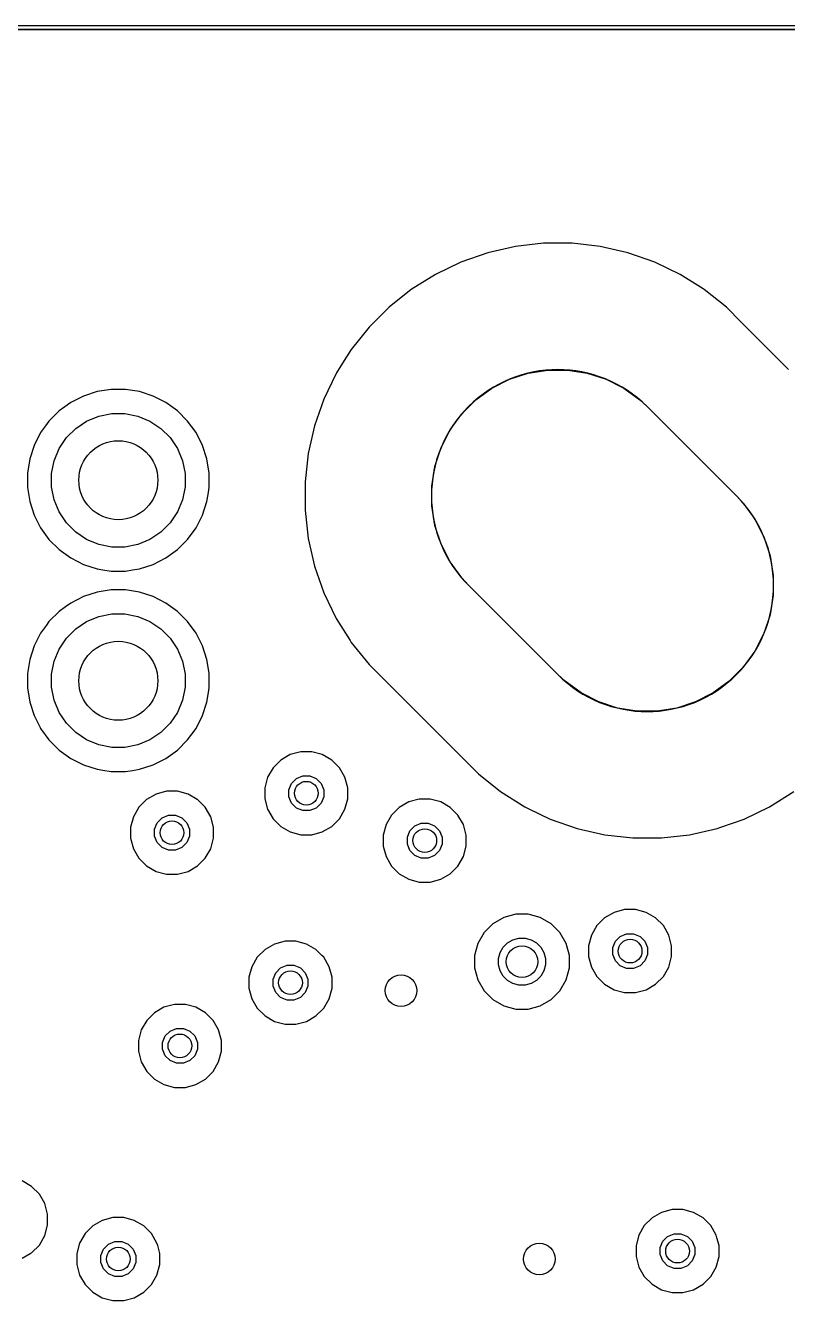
# Model space of a CAD drawing. Extents: x 89 to 178, y -115 to -57.
# Drawn here: x 104.45 to 114.09, y -73.13 to -56.97 of the extents above; entities that cross this region are included whole.
import ezdxf

# ---------------------------------------------------------------- set-up
doc = ezdxf.new("R2010")
doc.units = 0
doc.layers.add('BLACK', color=7, linetype='CONTINUOUS')

msp = doc.modelspace()

# ---------------------------------------------------------------- linework, layer by layer
at = {"layer": 'BLACK', "linetype": 'CONTINUOUS'}
for p, q in [((97.5, -56.975), (169.5, -56.975)), ((169.47582, -57.025), (97.524182, -57.025)), ((97.6245, -57.0255), (137.901, -57.0255)), ((111.004577, -59.733815), (110.647368, -59.774062)), ((111.004579, -59.733815), (111.004577, -59.733815)), ((111.364051, -59.733815), (111.004579, -59.733815)), ((111.364052, -59.733815), (111.364051, -59.733815)), ((111.721261, -59.774062), (111.364052, -59.733815)), ((110.296905, -59.854053), (109.957609, -59.972777)), ((110.647368, -59.774062), (110.296905, -59.854053)), ((112.071724, -59.854053), (111.721261, -59.774062)), ((112.41102, -59.972777), (112.071724, -59.854053)), ((109.957609, -59.972777), (109.63374, -60.128745)), ((112.411024, -59.972779), (112.41102, -59.972777)), ((112.734897, -60.128749), (112.411024, -59.972779)), ((109.633735, -60.128748), (109.329355, -60.320002)), ((109.63374, -60.128745), (109.633735, -60.128748)), ((113.023854, -60.310313), (112.734897, -60.128749)), ((109.329352, -60.320004), (109.048322, -60.544117)), ((109.329355, -60.320002), (109.329352, -60.320004)), ((113.039274, -60.320002), (113.023854, -60.310313)), ((113.039277, -60.320004), (113.039274, -60.320002)), ((113.320307, -60.544117), (113.039277, -60.320004)), ((109.048322, -60.544117), (108.794117, -60.798322)), ((113.320313, -60.544123), (113.320307, -60.544117)), ((113.320318, -60.544127), (113.320313, -60.544123)), ((113.507008, -60.730817), (113.320318, -60.544127)), ((108.794117, -60.798322), (108.570004, -61.079352)), ((114.107008, -61.330817), (113.507008, -60.730817)), ((108.570002, -61.079355), (108.481312, -61.220505)), ((108.570004, -61.079352), (108.570002, -61.079355)), ((108.481312, -61.220505), (108.384237, -61.375)), ((110.810803, -61.378523), (111.05878, -61.339247)), ((110.810803, -61.378523), (111.05878, -61.339247)), ((111.05878, -61.339247), (111.30985, -61.339247)), ((111.05878, -61.339247), (111.30985, -61.339247)), ((111.30985, -61.339247), (111.557827, -61.378523)), ((111.30985, -61.339247), (111.557827, -61.378523)), ((108.378745, -61.38374), (108.222777, -61.707609)), ((108.378748, -61.383735), (108.378745, -61.38374)), ((108.384237, -61.375), (108.378748, -61.383735)), ((110.348318, -61.57009), (110.572021, -61.456108)), ((110.348318, -61.57009), (110.572021, -61.456108)), ((110.572021, -61.456108), (110.810803, -61.378523)), ((110.572021, -61.456108), (110.810803, -61.378523)), ((111.557827, -61.378523), (111.796609, -61.456108)), ((111.557827, -61.378523), (111.796609, -61.456108)), ((111.796609, -61.456108), (112.020312, -61.57009)), ((111.796609, -61.456108), (112.020312, -61.57009)), ((105.178362, -61.668788), (105.017008, -61.751002)), ((105.350593, -61.612828), (105.178362, -61.668788)), ((105.529451, -61.5845), (105.350593, -61.612828)), ((105.529454, -61.5845), (105.529451, -61.5845)), ((105.710546, -61.5845), (105.529454, -61.5845)), ((105.710549, -61.5845), (105.710546, -61.5845)), ((105.889406, -61.612828), (105.710549, -61.5845)), ((106.061637, -61.668788), (105.889406, -61.612828)), ((106.222991, -61.751002), (106.061637, -61.668788)), ((110.145198, -61.717665), (110.348318, -61.57009)), ((110.145198, -61.717665), (110.348318, -61.57009)), ((112.020312, -61.57009), (112.223432, -61.717665)), ((112.020312, -61.57009), (112.223432, -61.717665)), ((104.943752, -61.804225), (104.870499, -61.857447)), ((105.017008, -61.751002), (104.943752, -61.804225)), ((106.222993, -61.751003), (106.222991, -61.751002)), ((106.222994, -61.751004), (106.222993, -61.751003)), ((106.369501, -61.857447), (106.222994, -61.751004)), ((108.222777, -61.707609), (108.104053, -62.046905)), ((109.967665, -61.895198), (110.145198, -61.717665)), ((109.967665, -61.895198), (110.145198, -61.717665)), ((112.223432, -61.717665), (112.315686, -61.802944)), ((112.223432, -61.717665), (112.315686, -61.802944)), ((112.315686, -61.802944), (113.447056, -62.934314)), ((112.315686, -61.802944), (113.447056, -62.934314)), ((104.742447, -61.985499), (104.697833, -62.046905)), ((104.870499, -61.857447), (104.742447, -61.985499)), ((105.080766, -62.077941), (105.219313, -61.985367)), ((105.219313, -61.985367), (105.373258, -61.921601)), ((105.373258, -61.921601), (105.536685, -61.889093)), ((105.536685, -61.889093), (105.703315, -61.889093)), ((105.703315, -61.889093), (105.866742, -61.921601)), ((105.866742, -61.921601), (106.020687, -61.985367)), ((106.020687, -61.985367), (106.159234, -62.077941)), ((106.497553, -61.985499), (106.369501, -61.857447)), ((106.603996, -62.132006), (106.497553, -61.985499)), ((109.82009, -62.098318), (109.967665, -61.895198)), ((109.82009, -62.098318), (109.967665, -61.895198)), ((104.636002, -62.132008), (104.553788, -62.293362)), ((104.697833, -62.046905), (104.636002, -62.132008)), ((104.962941, -62.195766), (105.080766, -62.077941)), ((106.159234, -62.077941), (106.277059, -62.195766)), ((106.686211, -62.293361), (106.603996, -62.132006)), ((108.104053, -62.046905), (108.024062, -62.397368)), ((109.706108, -62.322021), (109.82009, -62.098318)), ((109.706108, -62.322021), (109.82009, -62.098318)), ((104.553788, -62.293362), (104.497828, -62.465593)), ((104.806601, -62.488258), (104.870367, -62.334313)), ((104.870367, -62.334313), (104.962941, -62.195766)), ((106.277059, -62.195766), (106.369633, -62.334313)), ((106.369633, -62.334313), (106.433399, -62.488258)), ((106.742171, -62.465591), (106.686211, -62.293361)), ((109.628523, -62.560803), (109.706108, -62.322021)), ((109.628523, -62.560803), (109.706108, -62.322021)), ((104.497828, -62.465593), (104.4695, -62.64445)), ((104.774093, -62.651685), (104.806601, -62.488258)), ((106.433399, -62.488258), (106.465907, -62.651685)), ((106.742171, -62.465593), (106.742171, -62.465591)), ((106.7705, -62.64445), (106.742171, -62.465593)), ((108.024062, -62.397368), (107.983815, -62.754577)), ((104.4695, -62.64445), (104.4695, -62.825549)), ((104.774093, -62.818315), (104.774093, -62.651685)), ((106.465907, -62.651685), (106.465907, -62.818315)), ((106.7705, -62.754577), (106.7705, -62.64445)), ((109.589247, -62.80878), (109.628523, -62.560803)), ((109.589247, -62.80878), (109.628523, -62.560803)), ((104.806601, -62.981742), (104.774093, -62.818315)), ((106.465907, -62.818315), (106.433399, -62.981742)), ((106.7705, -62.825549), (106.7705, -62.754577)), ((107.983815, -62.754577), (107.983815, -63.114052)), ((109.589247, -63.05985), (109.589247, -62.80878)), ((109.589247, -63.05985), (109.589247, -62.80878)), ((104.4695, -62.825549), (104.497828, -63.004406)), ((104.870367, -63.135687), (104.806601, -62.981742)), ((106.433399, -62.981742), (106.369633, -63.135687)), ((106.742171, -63.004409), (106.756335, -62.914977)), ((106.756335, -62.914977), (106.7705, -62.825549)), ((113.447056, -62.934314), (113.532335, -63.026568)), ((113.447056, -62.934314), (113.532335, -63.026568)), ((104.497828, -63.004406), (104.553788, -63.176637)), ((104.962941, -63.274234), (104.870367, -63.135687)), ((106.369633, -63.135687), (106.277059, -63.274234)), ((106.686211, -63.176639), (106.742171, -63.004409)), ((107.983815, -63.114052), (108.024062, -63.471261)), ((109.628523, -63.307827), (109.589247, -63.05985)), ((109.628523, -63.307827), (109.589247, -63.05985)), ((113.532335, -63.026568), (113.67991, -63.229688)), ((113.532335, -63.026568), (113.67991, -63.229688)), ((104.553788, -63.176637), (104.626812, -63.319955)), ((105.080766, -63.392059), (104.962941, -63.274234)), ((106.277059, -63.274234), (106.159234, -63.392059)), ((106.603996, -63.337994), (106.686211, -63.176639)), ((109.706108, -63.546609), (109.628523, -63.307827)), ((109.706108, -63.546609), (109.628523, -63.307827)), ((113.67991, -63.229688), (113.793892, -63.453391)), ((113.67991, -63.229688), (113.793892, -63.453391)), ((104.626812, -63.319955), (104.636004, -63.337994)), ((104.636004, -63.337994), (104.742447, -63.484501)), ((105.219313, -63.484633), (105.080766, -63.392059)), ((106.159234, -63.392059), (106.020687, -63.484633)), ((106.497553, -63.484501), (106.603996, -63.337994)), ((108.024062, -63.471261), (108.104053, -63.821724)), ((113.793892, -63.453391), (113.871477, -63.692173)), ((113.793892, -63.453391), (113.871477, -63.692173)), ((104.742447, -63.484501), (104.870499, -63.612553)), ((104.870499, -63.612553), (105.017006, -63.718996)), ((105.373258, -63.548399), (105.219313, -63.484633)), ((105.536685, -63.580907), (105.373258, -63.548399)), ((105.703315, -63.580907), (105.536685, -63.580907)), ((105.866742, -63.548399), (105.703315, -63.580907)), ((106.020687, -63.484633), (105.866742, -63.548399)), ((106.222994, -63.718996), (106.369501, -63.612553)), ((106.369501, -63.612553), (106.497553, -63.484501)), ((109.82009, -63.770312), (109.706108, -63.546609)), ((109.82009, -63.770312), (109.706108, -63.546609)), ((105.017006, -63.718996), (105.178361, -63.801211)), ((106.061639, -63.801211), (106.222994, -63.718996)), ((109.967665, -63.973432), (109.82009, -63.770312)), ((109.967665, -63.973432), (109.82009, -63.770312)), ((113.871477, -63.692173), (113.910753, -63.94015)), ((113.871477, -63.692173), (113.910753, -63.94015)), ((105.178361, -63.801211), (105.350591, -63.857171)), ((105.350591, -63.857171), (105.422136, -63.868502)), ((105.422136, -63.868502), (105.529451, -63.8855)), ((105.529451, -63.8855), (105.529454, -63.8855)), ((105.529454, -63.8855), (105.710549, -63.8855)), ((105.710549, -63.8855), (105.799977, -63.871335)), ((105.799977, -63.871335), (105.889409, -63.857171)), ((105.889409, -63.857171), (106.061639, -63.801211)), ((108.104053, -63.821724), (108.222777, -64.16102)), ((113.910753, -63.94015), (113.910753, -64.19122)), ((113.910753, -63.94015), (113.910753, -64.19122)), ((110.052944, -64.065686), (109.967665, -63.973432)), ((110.052944, -64.065686), (109.967665, -63.973432)), ((111.184314, -65.197056), (110.052944, -64.065686)), ((111.184314, -65.197056), (110.052944, -64.065686)), ((105.178362, -64.208788), (105.017008, -64.291002)), ((105.350593, -64.152828), (105.178362, -64.208788)), ((105.529451, -64.1245), (105.350593, -64.152828)), ((105.529454, -64.1245), (105.529451, -64.1245)), ((105.710546, -64.1245), (105.529454, -64.1245)), ((105.710549, -64.1245), (105.710546, -64.1245)), ((105.889406, -64.152828), (105.710549, -64.1245)), ((106.061637, -64.208788), (105.889406, -64.152828)), ((106.222991, -64.291002), (106.061637, -64.208788)), ((108.222777, -64.16102), (108.328295, -64.38013)), ((113.910753, -64.19122), (113.871477, -64.439197)), ((113.910753, -64.19122), (113.871477, -64.439197)), ((104.870499, -64.397447), (104.742447, -64.525499)), ((104.950763, -64.339132), (104.870499, -64.397447)), ((105.017008, -64.291002), (104.950763, -64.339132)), ((105.373258, -64.461601), (105.536685, -64.429093)), ((105.536685, -64.429093), (105.703315, -64.429093)), ((105.703315, -64.429093), (105.866742, -64.461601)), ((106.222993, -64.291003), (106.222991, -64.291002)), ((106.222994, -64.291004), (106.222993, -64.291003)), ((106.369501, -64.397447), (106.222994, -64.291004)), ((106.497553, -64.525499), (106.369501, -64.397447)), ((108.328295, -64.38013), (108.378749, -64.484897)), ((113.871477, -64.439197), (113.793892, -64.677979)), ((113.871477, -64.439197), (113.793892, -64.677979)), ((104.710709, -64.569183), (104.636002, -64.672008)), ((104.742447, -64.525499), (104.710709, -64.569183)), ((105.080766, -64.617941), (105.219313, -64.525367)), ((105.219313, -64.525367), (105.373258, -64.461601)), ((105.866742, -64.461601), (106.020687, -64.525367)), ((106.020687, -64.525367), (106.159234, -64.617941)), ((106.603996, -64.672006), (106.497553, -64.525499)), ((108.378749, -64.484897), (108.555596, -64.766347)), ((104.636002, -64.672008), (104.553788, -64.833362)), ((104.870367, -64.874313), (104.962941, -64.735766)), ((104.962941, -64.735766), (105.080766, -64.617941)), ((106.159234, -64.617941), (106.277059, -64.735766)), ((106.277059, -64.735766), (106.369633, -64.874313)), ((106.686211, -64.833361), (106.603996, -64.672006)), ((113.793892, -64.677979), (113.67991, -64.901683)), ((113.793892, -64.677979), (113.67991, -64.901683)), ((104.553788, -64.833362), (104.497828, -65.005593)), ((104.806601, -65.028258), (104.870367, -64.874313)), ((106.369633, -64.874313), (106.433399, -65.028258)), ((106.742171, -65.005591), (106.686211, -64.833361)), ((108.555596, -64.766347), (108.570002, -64.789274)), ((108.570002, -64.789274), (108.570004, -64.789277)), ((108.570004, -64.789277), (108.794117, -65.070307)), ((113.67991, -64.901683), (113.532335, -65.104802)), ((113.67991, -64.901683), (113.532335, -65.104802)), ((104.497828, -65.005593), (104.4695, -65.18445)), ((104.774093, -65.191685), (104.806601, -65.028258)), ((106.433399, -65.028258), (106.465907, -65.191685)), ((106.749711, -65.053199), (106.742171, -65.005591)), ((106.7705, -65.18445), (106.749711, -65.053199)), ((108.794117, -65.070307), (108.794123, -65.070313)), ((108.794123, -65.070313), (108.794127, -65.070318)), ((108.794127, -65.070318), (110.179682, -66.455873)), ((104.4695, -65.18445), (104.4695, -65.365549)), ((104.774093, -65.358315), (104.774093, -65.191685)), ((106.465907, -65.191685), (106.465907, -65.358315)), ((106.7705, -65.365549), (106.7705, -65.18445)), ((111.276568, -65.282335), (111.184314, -65.197056)), ((111.276568, -65.282335), (111.184314, -65.197056)), ((113.532335, -65.104802), (113.354802, -65.282335)), ((113.532335, -65.104802), (113.354802, -65.282335)), ((104.4695, -65.365549), (104.497828, -65.544406)), ((104.806601, -65.521742), (104.774093, -65.358315)), ((106.465907, -65.358315), (106.433399, -65.521742)), ((106.761453, -65.422665), (106.7705, -65.365549)), ((111.479688, -65.42991), (111.276568, -65.282335)), ((111.479688, -65.42991), (111.276568, -65.282335)), ((113.354802, -65.282335), (113.151683, -65.42991)), ((113.354802, -65.282335), (113.151683, -65.42991)), ((104.497828, -65.544406), (104.553788, -65.716637)), ((104.870367, -65.675687), (104.806601, -65.521742)), ((106.433399, -65.521742), (106.369633, -65.675687)), ((106.686211, -65.716639), (106.742171, -65.544409)), ((106.742171, -65.544409), (106.761453, -65.422665)), ((111.703391, -65.543892), (111.479688, -65.42991)), ((111.703391, -65.543892), (111.479688, -65.42991)), ((111.942173, -65.621477), (111.703391, -65.543892)), ((111.942173, -65.621477), (111.703391, -65.543892)), ((112.927979, -65.543892), (112.689197, -65.621477)), ((112.927979, -65.543892), (112.689197, -65.621477)), ((113.151683, -65.42991), (112.927979, -65.543892)), ((113.151683, -65.42991), (112.927979, -65.543892)), ((104.553788, -65.716637), (104.631514, -65.869183)), ((104.962941, -65.814234), (104.870367, -65.675687)), ((106.369633, -65.675687), (106.277059, -65.814234)), ((106.603996, -65.877994), (106.686211, -65.716639)), ((112.19015, -65.660753), (111.942173, -65.621477)), ((112.19015, -65.660753), (111.942173, -65.621477)), ((112.44122, -65.660753), (112.19015, -65.660753)), ((112.44122, -65.660753), (112.19015, -65.660753)), ((112.689197, -65.621477), (112.44122, -65.660753)), ((112.689197, -65.621477), (112.44122, -65.660753)), ((104.631514, -65.869183), (104.636004, -65.877994)), ((104.636004, -65.877994), (104.742447, -66.024501)), ((105.080766, -65.932059), (104.962941, -65.814234)), ((106.277059, -65.814234), (106.159234, -65.932059)), ((106.497553, -66.024501), (106.603996, -65.877994)), ((104.742447, -66.024501), (104.870499, -66.152553)), ((105.219313, -66.024633), (105.080766, -65.932059)), ((105.373258, -66.088399), (105.219313, -66.024633)), ((106.020687, -66.024633), (105.866742, -66.088399)), ((106.159234, -65.932059), (106.020687, -66.024633)), ((106.369501, -66.152553), (106.497553, -66.024501)), ((104.870499, -66.152553), (105.017006, -66.258996)), ((105.536685, -66.120907), (105.373258, -66.088399)), ((105.703315, -66.120907), (105.536685, -66.120907)), ((105.866742, -66.088399), (105.703315, -66.120907)), ((106.222994, -66.258996), (106.369501, -66.152553)), ((107.797164, -66.210306), (107.677335, -66.279489)), ((107.930817, -66.174494), (107.797164, -66.210306)), ((108.069183, -66.174494), (107.930817, -66.174494)), ((108.202836, -66.210306), (108.069183, -66.174494)), ((108.322665, -66.279489), (108.202836, -66.210306)), ((105.017006, -66.258996), (105.178361, -66.341211)), ((105.178361, -66.341211), (105.350591, -66.397171)), ((105.889409, -66.397171), (106.061639, -66.341211)), ((106.061639, -66.341211), (106.222994, -66.258996)), ((107.579495, -66.377329), (107.510312, -66.497158)), ((107.677335, -66.279489), (107.579495, -66.377329)), ((108.420505, -66.377329), (108.322665, -66.279489)), ((108.489688, -66.497158), (108.420505, -66.377329)), ((105.350591, -66.397171), (105.422136, -66.408502)), ((105.422136, -66.408502), (105.529451, -66.4255)), ((105.529451, -66.4255), (105.529454, -66.4255)), ((105.529454, -66.4255), (105.710549, -66.4255)), ((105.710549, -66.4255), (105.799977, -66.411335)), ((105.799977, -66.411335), (105.889409, -66.397171)), ((107.510312, -66.497158), (107.4745, -66.630811)), ((107.812919, -66.574991), (107.874997, -66.512913)), ((107.874997, -66.512913), (107.956105, -66.479317)), ((107.956105, -66.479317), (108.043895, -66.479317)), ((108.043895, -66.479317), (108.125003, -66.512913)), ((108.125003, -66.512913), (108.187081, -66.574991)), ((108.5255, -66.630811), (108.489688, -66.497158)), ((110.179682, -66.455873), (110.179686, -66.455876)), ((110.179686, -66.455876), (110.179692, -66.455882)), ((110.179692, -66.455882), (110.460722, -66.679995)), ((106.230817, -66.6745), (106.097164, -66.710312)), ((106.369183, -66.6745), (106.230817, -66.6745)), ((106.502836, -66.710312), (106.369183, -66.6745)), ((107.4745, -66.630811), (107.4745, -66.769177)), ((107.779323, -66.656099), (107.812919, -66.574991)), ((107.779323, -66.743889), (107.779323, -66.656099)), ((108.187081, -66.574991), (108.220677, -66.656099)), ((108.220677, -66.656099), (108.220677, -66.743889)), ((108.5255, -66.769177), (108.5255, -66.630811)), ((110.460722, -66.679995), (110.460726, -66.679997)), ((110.460726, -66.679997), (110.460729, -66.68)), ((110.460729, -66.68), (110.765103, -66.871252)), ((113.866267, -66.871252), (114.170641, -66.68)), ((105.977335, -66.779495), (105.879495, -66.877335)), ((106.097164, -66.710312), (105.977335, -66.779495)), ((106.502837, -66.710312), (106.502836, -66.710312)), ((106.502838, -66.710313), (106.502837, -66.710312)), ((106.50284, -66.710314), (106.502838, -66.710313)), ((106.618924, -66.777335), (106.50284, -66.710314)), ((106.622665, -66.779495), (106.618924, -66.777335)), ((106.720505, -66.877335), (106.622665, -66.779495)), ((107.4745, -66.769177), (107.510312, -66.90283)), ((107.812919, -66.824997), (107.779323, -66.743889)), ((107.874997, -66.887075), (107.812919, -66.824997)), ((108.187081, -66.824997), (108.125003, -66.887075)), ((108.220677, -66.743889), (108.187081, -66.824997)), ((108.489688, -66.90283), (108.5255, -66.769177)), ((109.297164, -66.810312), (109.177335, -66.879495)), ((109.430817, -66.7745), (109.297164, -66.810312)), ((109.569183, -66.7745), (109.430817, -66.7745)), ((109.702836, -66.810312), (109.569183, -66.7745)), ((109.822665, -66.879495), (109.702836, -66.810312)), ((105.810312, -66.997164), (105.7745, -67.130817)), ((105.879495, -66.877335), (105.810312, -66.997164)), ((106.112919, -67.074997), (106.174997, -67.012919)), ((106.174997, -67.012919), (106.256105, -66.979323)), ((106.256105, -66.979323), (106.343895, -66.979323)), ((106.343895, -66.979323), (106.425003, -67.012919)), ((106.425003, -67.012919), (106.487081, -67.074997)), ((106.789688, -66.997164), (106.720505, -66.877335)), ((106.8255, -67.130817), (106.789688, -66.997164)), ((107.510312, -66.90283), (107.579495, -67.022659)), ((107.579495, -67.022659), (107.677335, -67.120499)), ((107.956105, -66.920671), (107.874997, -66.887075)), ((108.043895, -66.920671), (107.956105, -66.920671)), ((108.125003, -66.887075), (108.043895, -66.920671)), ((108.322665, -67.120499), (108.420505, -67.022659)), ((108.420505, -67.022659), (108.489688, -66.90283)), ((109.079495, -66.977335), (109.010312, -67.097164)), ((109.177335, -66.879495), (109.079495, -66.977335)), ((109.920505, -66.977335), (109.822665, -66.879495)), ((109.989688, -67.097164), (109.920505, -66.977335)), ((110.765103, -66.871252), (110.765112, -66.871256)), ((110.765112, -66.871256), (110.765117, -66.871259)), ((110.765117, -66.871259), (110.81891, -66.897164)), ((110.81891, -66.897164), (111.088976, -67.027221)), ((113.542394, -67.027221), (113.866267, -66.871252)), ((105.7745, -67.130817), (105.7745, -67.269183)), ((106.079323, -67.156105), (106.112919, -67.074997)), ((106.079323, -67.243895), (106.079323, -67.156105)), ((106.487081, -67.074997), (106.520677, -67.156105)), ((106.520677, -67.156105), (106.520677, -67.243895)), ((106.8255, -67.230817), (106.8255, -67.130817)), ((107.677335, -67.120499), (107.797164, -67.189682)), ((108.202836, -67.189682), (108.322665, -67.120499)), ((109.010312, -67.097164), (108.9745, -67.230817)), ((109.279323, -67.256105), (109.312919, -67.174997)), ((109.312919, -67.174997), (109.374997, -67.112919)), ((109.374997, -67.112919), (109.456105, -67.079323)), ((109.456105, -67.079323), (109.543895, -67.079323)), ((109.543895, -67.079323), (109.625003, -67.112919)), ((109.625003, -67.112919), (109.687081, -67.174997)), ((109.687081, -67.174997), (109.720677, -67.256105)), ((110.0255, -67.230817), (109.989688, -67.097164)), ((111.088976, -67.027221), (111.428277, -67.145947)), ((111.428277, -67.145947), (111.778737, -67.225937)), ((112.852633, -67.225937), (113.203093, -67.145947)), ((113.203093, -67.145947), (113.246332, -67.130817)), ((113.246332, -67.130817), (113.542394, -67.027221)), ((105.7745, -67.269183), (105.810312, -67.402836)), ((106.112919, -67.325003), (106.079323, -67.243895)), ((106.174997, -67.387081), (106.112919, -67.325003)), ((106.487081, -67.325003), (106.425003, -67.387081)), ((106.520677, -67.243895), (106.487081, -67.325003)), ((106.789688, -67.402836), (106.8255, -67.269183)), ((106.8255, -67.269183), (106.8255, -67.230817)), ((107.797164, -67.189682), (107.930817, -67.225494)), ((107.930817, -67.225494), (107.930819, -67.225494)), ((107.930819, -67.225494), (108.069181, -67.225494)), ((108.069181, -67.225494), (108.069183, -67.225494)), ((108.069183, -67.225494), (108.202836, -67.189682)), ((108.9745, -67.230817), (108.9745, -67.369183)), ((109.279323, -67.343895), (109.279323, -67.256105)), ((109.312919, -67.425003), (109.279323, -67.343895)), ((109.720677, -67.343895), (109.687081, -67.425003)), ((109.720677, -67.256105), (109.720677, -67.343895)), ((110.0255, -67.369183), (110.0255, -67.230817)), ((111.778737, -67.225937), (112.135949, -67.266185)), ((112.135949, -67.266185), (112.13595, -67.266185)), ((112.13595, -67.266185), (112.49542, -67.266185)), ((112.49542, -67.266185), (112.495421, -67.266185)), ((112.495421, -67.266185), (112.852633, -67.225937)), ((105.810312, -67.402836), (105.879495, -67.522665)), ((106.256105, -67.420677), (106.174997, -67.387081)), ((106.343895, -67.420677), (106.256105, -67.420677)), ((106.425003, -67.387081), (106.343895, -67.420677)), ((106.720505, -67.522665), (106.789688, -67.402836)), ((108.9745, -67.369183), (109.010312, -67.502836)), ((109.010312, -67.502836), (109.079495, -67.622665)), ((109.374997, -67.487081), (109.312919, -67.425003)), ((109.456105, -67.520677), (109.374997, -67.487081)), ((109.625003, -67.487081), (109.543895, -67.520677)), ((109.687081, -67.425003), (109.625003, -67.487081)), ((109.920505, -67.622665), (109.989688, -67.502836)), ((109.989688, -67.502836), (110.0255, -67.369183)), ((105.879495, -67.522665), (105.977335, -67.620505)), ((105.977335, -67.620505), (106.097164, -67.689688)), ((106.502836, -67.689688), (106.622665, -67.620505)), ((106.622665, -67.620505), (106.720505, -67.522665)), ((109.079495, -67.622665), (109.177335, -67.720505)), ((109.543895, -67.520677), (109.456105, -67.520677)), ((109.822665, -67.720505), (109.920505, -67.622665)), ((106.097164, -67.689688), (106.230817, -67.7255)), ((106.230817, -67.7255), (106.230819, -67.7255)), ((106.230819, -67.7255), (106.369181, -67.7255)), ((106.369181, -67.7255), (106.369183, -67.7255)), ((106.369183, -67.7255), (106.502836, -67.689688)), ((109.177335, -67.720505), (109.297164, -67.789688)), ((109.297164, -67.789688), (109.430817, -67.8255)), ((109.430817, -67.8255), (109.430819, -67.8255)), ((109.430819, -67.8255), (109.569181, -67.8255)), ((109.569181, -67.8255), (109.569183, -67.8255)), ((109.569183, -67.8255), (109.702836, -67.789688)), ((109.702836, -67.789688), (109.822665, -67.720505)), ((110.499462, -68.274229), (110.36253, -68.353286)), ((110.652189, -68.233306), (110.499462, -68.274229)), ((110.810303, -68.233306), (110.652189, -68.233306)), ((110.96303, -68.274229), (110.810303, -68.233306)), ((111.099962, -68.353286), (110.96303, -68.274229)), ((111.777335, -68.279495), (111.679495, -68.377335)), ((111.897164, -68.210312), (111.777335, -68.279495)), ((112.030817, -68.1745), (111.897164, -68.210312)), ((112.169183, -68.1745), (112.030817, -68.1745)), ((112.302836, -68.210312), (112.169183, -68.1745)), ((112.422665, -68.279495), (112.302836, -68.210312)), ((112.520505, -68.377335), (112.422665, -68.279495)), ((110.250726, -68.46509), (110.171669, -68.602022)), ((110.36253, -68.353286), (110.250726, -68.46509)), ((111.211766, -68.46509), (111.099962, -68.353286)), ((111.290823, -68.602022), (111.211766, -68.46509)), ((111.679495, -68.377335), (111.610312, -68.497164)), ((112.589688, -68.497164), (112.520505, -68.377335)), ((107.597146, -68.610312), (107.477317, -68.679495)), ((107.730799, -68.5745), (107.597146, -68.610312)), ((107.869165, -68.5745), (107.730799, -68.5745)), ((108.002818, -68.610312), (107.869165, -68.5745)), ((108.122647, -68.679495), (108.002818, -68.610312)), ((110.171669, -68.602022), (110.130746, -68.754749)), ((110.49324, -68.651178), (110.548618, -68.5958)), ((110.548618, -68.5958), (110.616441, -68.556642)), ((110.616441, -68.556642), (110.692088, -68.536373)), ((110.692088, -68.536373), (110.770404, -68.536373)), ((110.770404, -68.536373), (110.846051, -68.556642)), ((110.846051, -68.556642), (110.913874, -68.5958)), ((110.913874, -68.5958), (110.969252, -68.651178)), ((111.298539, -68.630817), (111.290823, -68.602022)), ((111.331746, -68.754749), (111.298539, -68.630817)), ((111.610312, -68.497164), (111.5745, -68.630817)), ((111.5745, -68.630817), (111.5745, -68.769183)), ((111.879323, -68.656105), (111.912919, -68.574997)), ((111.912919, -68.574997), (111.974997, -68.512919)), ((111.974997, -68.512919), (112.056105, -68.479323)), ((112.056105, -68.479323), (112.143895, -68.479323)), ((112.143895, -68.479323), (112.225003, -68.512919)), ((112.225003, -68.512919), (112.287081, -68.574997)), ((112.287081, -68.574997), (112.320677, -68.656105)), ((112.6255, -68.630817), (112.589688, -68.497164)), ((112.6255, -68.769183), (112.6255, -68.630817)), ((107.379477, -68.777335), (107.310294, -68.897164)), ((107.477317, -68.679495), (107.379477, -68.777335)), ((108.197901, -68.754749), (108.122647, -68.679495)), ((108.220487, -68.777335), (108.197901, -68.754749)), ((108.28967, -68.897164), (108.220487, -68.777335)), ((110.130746, -68.754749), (110.130746, -68.912863)), ((110.433813, -68.794648), (110.454082, -68.719001)), ((110.433813, -68.872964), (110.433813, -68.794648)), ((110.454082, -68.719001), (110.49324, -68.651178)), ((110.969252, -68.651178), (111.00841, -68.719001)), ((111.00841, -68.719001), (111.028679, -68.794648)), ((111.028679, -68.794648), (111.028679, -68.872964)), ((111.331746, -68.912863), (111.331746, -68.754749)), ((111.5745, -68.769183), (111.610312, -68.902836)), ((111.879323, -68.743895), (111.879323, -68.656105)), ((111.912919, -68.825003), (111.879323, -68.743895)), ((112.320677, -68.743895), (112.287081, -68.825003)), ((112.320677, -68.656105), (112.320677, -68.743895)), ((112.589688, -68.902836), (112.6255, -68.769183)), ((107.310294, -68.897164), (107.274482, -69.030817)), ((107.612901, -68.974997), (107.674979, -68.912919)), ((107.674979, -68.912919), (107.756087, -68.879323)), ((107.756087, -68.879323), (107.843877, -68.879323)), ((107.843877, -68.879323), (107.924985, -68.912919)), ((107.924985, -68.912919), (107.987063, -68.974997)), ((108.325482, -69.030817), (108.28967, -68.897164)), ((110.130746, -68.912863), (110.171669, -69.06559)), ((110.454082, -68.948611), (110.433813, -68.872964)), ((110.49324, -69.016434), (110.454082, -68.948611)), ((111.00841, -68.948611), (110.969252, -69.016434)), ((111.028679, -68.872964), (111.00841, -68.948611)), ((111.290823, -69.06559), (111.331746, -68.912863)), ((111.610312, -68.902836), (111.679495, -69.022665)), ((111.974997, -68.887081), (111.912919, -68.825003)), ((112.056105, -68.920677), (111.974997, -68.887081)), ((112.143895, -68.920677), (112.056105, -68.920677)), ((112.225003, -68.887081), (112.143895, -68.920677)), ((112.287081, -68.825003), (112.225003, -68.887081)), ((112.520505, -69.022665), (112.589688, -68.902836)), ((107.274482, -69.030817), (107.274482, -69.169183)), ((107.579305, -69.056105), (107.612901, -68.974997)), ((107.579305, -69.143895), (107.579305, -69.056105)), ((107.987063, -68.974997), (108.020659, -69.056105)), ((108.020659, -69.056105), (108.020659, -69.143895)), ((108.325482, -69.169183), (108.325482, -69.030817)), ((110.171669, -69.06559), (110.250726, -69.202522)), ((110.548618, -69.071812), (110.49324, -69.016434)), ((110.616441, -69.11097), (110.548618, -69.071812)), ((110.692088, -69.131239), (110.616441, -69.11097)), ((110.846051, -69.11097), (110.770404, -69.131239)), ((110.913874, -69.071812), (110.846051, -69.11097)), ((110.969252, -69.016434), (110.913874, -69.071812)), ((111.211766, -69.202522), (111.290823, -69.06559)), ((111.679495, -69.022665), (111.777335, -69.120505)), ((111.777335, -69.120505), (111.897164, -69.189688)), ((112.302836, -69.189688), (112.422665, -69.120505)), ((112.422665, -69.120505), (112.520505, -69.022665)), ((107.274482, -69.169183), (107.310294, -69.302836)), ((107.612901, -69.225003), (107.579305, -69.143895)), ((107.674979, -69.287081), (107.612901, -69.225003)), ((107.987063, -69.225003), (107.924985, -69.287081)), ((108.020659, -69.143895), (107.987063, -69.225003)), ((108.28967, -69.302836), (108.325482, -69.169183)), ((110.250726, -69.202522), (110.36253, -69.314326)), ((110.770404, -69.131239), (110.692088, -69.131239)), ((111.099962, -69.314326), (111.211766, -69.202522)), ((111.897164, -69.189688), (112.030817, -69.2255)), ((112.030817, -69.2255), (112.030819, -69.2255)), ((112.030819, -69.2255), (112.169181, -69.2255)), ((112.169181, -69.2255), (112.169183, -69.2255)), ((112.169183, -69.2255), (112.302836, -69.189688)), ((106.197164, -69.410318), (106.077335, -69.479501)), ((106.330817, -69.374506), (106.197164, -69.410318)), ((106.469183, -69.374506), (106.330817, -69.374506)), ((106.602836, -69.410318), (106.469183, -69.374506)), ((106.722665, -69.479501), (106.602836, -69.410318)), ((107.310294, -69.302836), (107.379477, -69.422665)), ((107.379477, -69.422665), (107.477317, -69.520505)), ((107.756087, -69.320677), (107.674979, -69.287081)), ((107.843877, -69.320677), (107.756087, -69.320677)), ((107.924985, -69.287081), (107.843877, -69.320677)), ((108.122647, -69.520505), (108.220487, -69.422665)), ((108.220487, -69.422665), (108.28967, -69.302836)), ((110.36253, -69.314326), (110.499462, -69.393383)), ((110.499462, -69.393383), (110.652189, -69.434306)), ((110.652189, -69.434306), (110.652191, -69.434306)), ((110.652191, -69.434306), (110.810301, -69.434306)), ((110.810301, -69.434306), (110.810303, -69.434306)), ((110.810303, -69.434306), (110.96303, -69.393383)), ((110.96303, -69.393383), (111.099962, -69.314326)), ((105.979495, -69.577341), (105.910312, -69.69717)), ((106.077335, -69.479501), (105.979495, -69.577341)), ((106.820505, -69.577341), (106.722665, -69.479501)), ((106.889688, -69.69717), (106.820505, -69.577341)), ((107.477317, -69.520505), (107.597146, -69.589688)), ((107.597146, -69.589688), (107.730799, -69.6255)), ((107.869165, -69.6255), (108.002818, -69.589688)), ((108.002818, -69.589688), (108.122647, -69.520505)), ((105.910312, -69.69717), (105.8745, -69.830823)), ((106.212919, -69.775003), (106.274997, -69.712925)), ((106.274997, -69.712925), (106.356105, -69.679329)), ((106.356105, -69.679329), (106.443895, -69.679329)), ((106.443895, -69.679329), (106.525003, -69.712925)), ((106.525003, -69.712925), (106.587081, -69.775003)), ((106.9255, -69.830823), (106.889688, -69.69717)), ((107.730799, -69.6255), (107.730801, -69.6255)), ((107.730801, -69.6255), (107.869163, -69.6255)), ((107.869163, -69.6255), (107.869165, -69.6255)), ((105.8745, -69.830823), (105.8745, -69.969189)), ((106.179323, -69.856111), (106.212919, -69.775003)), ((106.179323, -69.943901), (106.179323, -69.856111)), ((106.587081, -69.775003), (106.620677, -69.856111)), ((106.620677, -69.856111), (106.620677, -69.943901)), ((106.9255, -69.969189), (106.9255, -69.830823)), ((105.8745, -69.969189), (105.910312, -70.102842)), ((106.212919, -70.025009), (106.179323, -69.943901)), ((106.274997, -70.087087), (106.212919, -70.025009)), ((106.356105, -70.120683), (106.274997, -70.087087)), ((106.525003, -70.087087), (106.443895, -70.120683)), ((106.587081, -70.025009), (106.525003, -70.087087)), ((106.620677, -69.943901), (106.587081, -70.025009)), ((106.889688, -70.102842), (106.9255, -69.969189)), ((105.910312, -70.102842), (105.979495, -70.222671)), ((105.979495, -70.222671), (106.077335, -70.320511)), ((106.443895, -70.120683), (106.356105, -70.120683)), ((106.722665, -70.320511), (106.820505, -70.222671)), ((106.820505, -70.222671), (106.889688, -70.102842)), ((106.077335, -70.320511), (106.197164, -70.389694)), ((106.197164, -70.389694), (106.330817, -70.425506)), ((106.469183, -70.425506), (106.602836, -70.389694)), ((106.602836, -70.389694), (106.722665, -70.320511)), ((106.330817, -70.425506), (106.330819, -70.425506)), ((106.330819, -70.425506), (106.469181, -70.425506)), ((106.469181, -70.425506), (106.469183, -70.425506)), ((104.522665, -71.679495), (104.402836, -71.610312)), ((104.620505, -71.777335), (104.522665, -71.679495)), ((104.689688, -71.897164), (104.620505, -71.777335)), ((104.7255, -72.030817), (104.689688, -71.897164)), ((104.7255, -72.169183), (104.7255, -72.030817)), ((112.497164, -72.010312), (112.377335, -72.079495)), ((112.630817, -71.9745), (112.497164, -72.010312)), ((112.769183, -71.9745), (112.630817, -71.9745)), ((112.902836, -72.010312), (112.769183, -71.9745)), ((113.022665, -72.079495), (112.902836, -72.010312)), ((104.689688, -72.302836), (104.7255, -72.169183)), ((105.297335, -72.179495), (105.199495, -72.277335)), ((105.417164, -72.110312), (105.297335, -72.179495)), ((105.550817, -72.0745), (105.417164, -72.110312)), ((105.689183, -72.0745), (105.550817, -72.0745)), ((105.822836, -72.110312), (105.689183, -72.0745)), ((105.942665, -72.179495), (105.822836, -72.110312)), ((106.040505, -72.277335), (105.942665, -72.179495)), ((112.279495, -72.177335), (112.210312, -72.297164)), ((112.377335, -72.079495), (112.279495, -72.177335)), ((113.120505, -72.177335), (113.022665, -72.079495)), ((113.189688, -72.297164), (113.120505, -72.177335)), ((104.620505, -72.422665), (104.689688, -72.302836)), ((105.199495, -72.277335), (105.130312, -72.397164)), ((106.109688, -72.397164), (106.040505, -72.277335)), ((112.210312, -72.297164), (112.1745, -72.430817)), ((112.512919, -72.374997), (112.574997, -72.312919)), ((112.574997, -72.312919), (112.656105, -72.279323)), ((112.656105, -72.279323), (112.743895, -72.279323)), ((112.743895, -72.279323), (112.825003, -72.312919)), ((112.825003, -72.312919), (112.887081, -72.374997)), ((113.198705, -72.330817), (113.189688, -72.297164)), ((113.2255, -72.430817), (113.198705, -72.330817)), ((104.522665, -72.520505), (104.620505, -72.422665)), ((105.130312, -72.397164), (105.0945, -72.530817)), ((105.399323, -72.556105), (105.432919, -72.474997)), ((105.432919, -72.474997), (105.494997, -72.412919)), ((105.494997, -72.412919), (105.576105, -72.379323)), ((105.576105, -72.379323), (105.663895, -72.379323)), ((105.663895, -72.379323), (105.745003, -72.412919)), ((105.745003, -72.412919), (105.807081, -72.474997)), ((105.807081, -72.474997), (105.840677, -72.556105)), ((106.118705, -72.430817), (106.109688, -72.397164)), ((106.1455, -72.530817), (106.118705, -72.430817)), ((112.1745, -72.430817), (112.1745, -72.569183)), ((112.479323, -72.456105), (112.512919, -72.374997)), ((112.479323, -72.543895), (112.479323, -72.456105)), ((112.887081, -72.374997), (112.920677, -72.456105)), ((112.920677, -72.456105), (112.920677, -72.543895)), ((113.2255, -72.569183), (113.2255, -72.430817)), ((104.402836, -72.589688), (104.504804, -72.530817)), ((104.504804, -72.530817), (104.522665, -72.520505)), ((105.0945, -72.530817), (105.0945, -72.669183)), ((105.0945, -72.669183), (105.130312, -72.802836)), ((105.399323, -72.643895), (105.399323, -72.556105)), ((105.432919, -72.725003), (105.399323, -72.643895)), ((105.840677, -72.643895), (105.807081, -72.725003)), ((105.840677, -72.556105), (105.840677, -72.643895)), ((106.109688, -72.802836), (106.1455, -72.669183)), ((106.1455, -72.669183), (106.1455, -72.530817)), ((112.1745, -72.569183), (112.210312, -72.702836)), ((112.512919, -72.625003), (112.479323, -72.543895)), ((112.574997, -72.687081), (112.512919, -72.625003)), ((112.887081, -72.625003), (112.825003, -72.687081)), ((112.920677, -72.543895), (112.887081, -72.625003)), ((113.189688, -72.702836), (113.2255, -72.569183)), ((105.130312, -72.802836), (105.199495, -72.922665)), ((105.494997, -72.787081), (105.432919, -72.725003)), ((105.576105, -72.820677), (105.494997, -72.787081)), ((105.663895, -72.820677), (105.576105, -72.820677)), ((105.745003, -72.787081), (105.663895, -72.820677)), ((105.807081, -72.725003), (105.745003, -72.787081)), ((106.040505, -72.922665), (106.109688, -72.802836)), ((112.210312, -72.702836), (112.279495, -72.822665)), ((112.279495, -72.822665), (112.377335, -72.920505)), ((112.656105, -72.720677), (112.574997, -72.687081)), ((112.743895, -72.720677), (112.656105, -72.720677)), ((112.825003, -72.687081), (112.743895, -72.720677)), ((113.022665, -72.920505), (113.120505, -72.822665)), ((113.120505, -72.822665), (113.189688, -72.702836)), ((105.199495, -72.922665), (105.297335, -73.020505)), ((105.942665, -73.020505), (106.040505, -72.922665)), ((112.377335, -72.920505), (112.497164, -72.989688)), ((112.497164, -72.989688), (112.630817, -73.0255)), ((112.769183, -73.0255), (112.902836, -72.989688)), ((112.902836, -72.989688), (113.022665, -72.920505)), ((105.297335, -73.020505), (105.417164, -73.089688)), ((105.417164, -73.089688), (105.550817, -73.1255)), ((105.550817, -73.1255), (105.550819, -73.1255)), ((105.550819, -73.1255), (105.689181, -73.1255)), ((105.689181, -73.1255), (105.689183, -73.1255)), ((105.689183, -73.1255), (105.822836, -73.089688)), ((105.822836, -73.089688), (105.942665, -73.020505)), ((112.630817, -73.0255), (112.630819, -73.0255)), ((112.630819, -73.0255), (112.769181, -73.0255)), ((112.769181, -73.0255), (112.769183, -73.0255))]:
    msp.add_line(p, q, dxfattribs=at)
at = {"layer": 'BLACK'}
for centre, radius in [((105.62, -62.735), 0.5), ((105.62, -62.735), 0.5), ((105.62, -65.275), 0.5), ((105.62, -65.275), 0.5), ((108, -66.699994), 0.15), ((106.3, -67.2), 0.15), ((109.5, -67.3), 0.15), ((110.731246, -68.833806), 0.2), ((112.1, -68.7), 0.15), ((107.799982, -69.1), 0.15), ((109.2, -69.2), 0.2), ((106.4, -69.900006), 0.15), ((112.7, -72.5), 0.15), ((105.62, -72.6), 0.15), ((110.95, -72.6), 0.2)]:
    msp.add_circle(centre, radius, dxfattribs=at)
at = {"layer": 'WHITE', "linetype": 'CONTINUOUS'}
for p, q in [((113.447056, -62.934315), (112.315685, -61.802944)), ((110.052944, -64.065685), (111.184315, -65.197056))]:
    msp.add_line(p, q, dxfattribs=at)
at = {"layer": 'WHITE'}
for centre, radius in [((105.62, -62.735), 0.5), ((105.62, -65.275), 0.5), ((108, -66.699994), 0.15), ((106.3, -67.2), 0.15), ((109.5, -67.3), 0.15), ((110.731246, -68.833806), 0.2), ((112.1, -68.7), 0.15), ((107.799982, -69.1), 0.15), ((109.2, -69.2), 0.2), ((106.4, -69.900006), 0.15), ((112.7, -72.5), 0.15), ((105.62, -72.6), 0.15), ((110.95, -72.6), 0.2)]:
    msp.add_circle(centre, radius, dxfattribs=at)
for centre, start, end in [((111.184315, -62.934315), 45, 225), ((112.315685, -64.065685), 225, 405)]:
    msp.add_arc(centre, 1.599999, start, end, dxfattribs=at)

doc.saveas('drawing.dxf')
